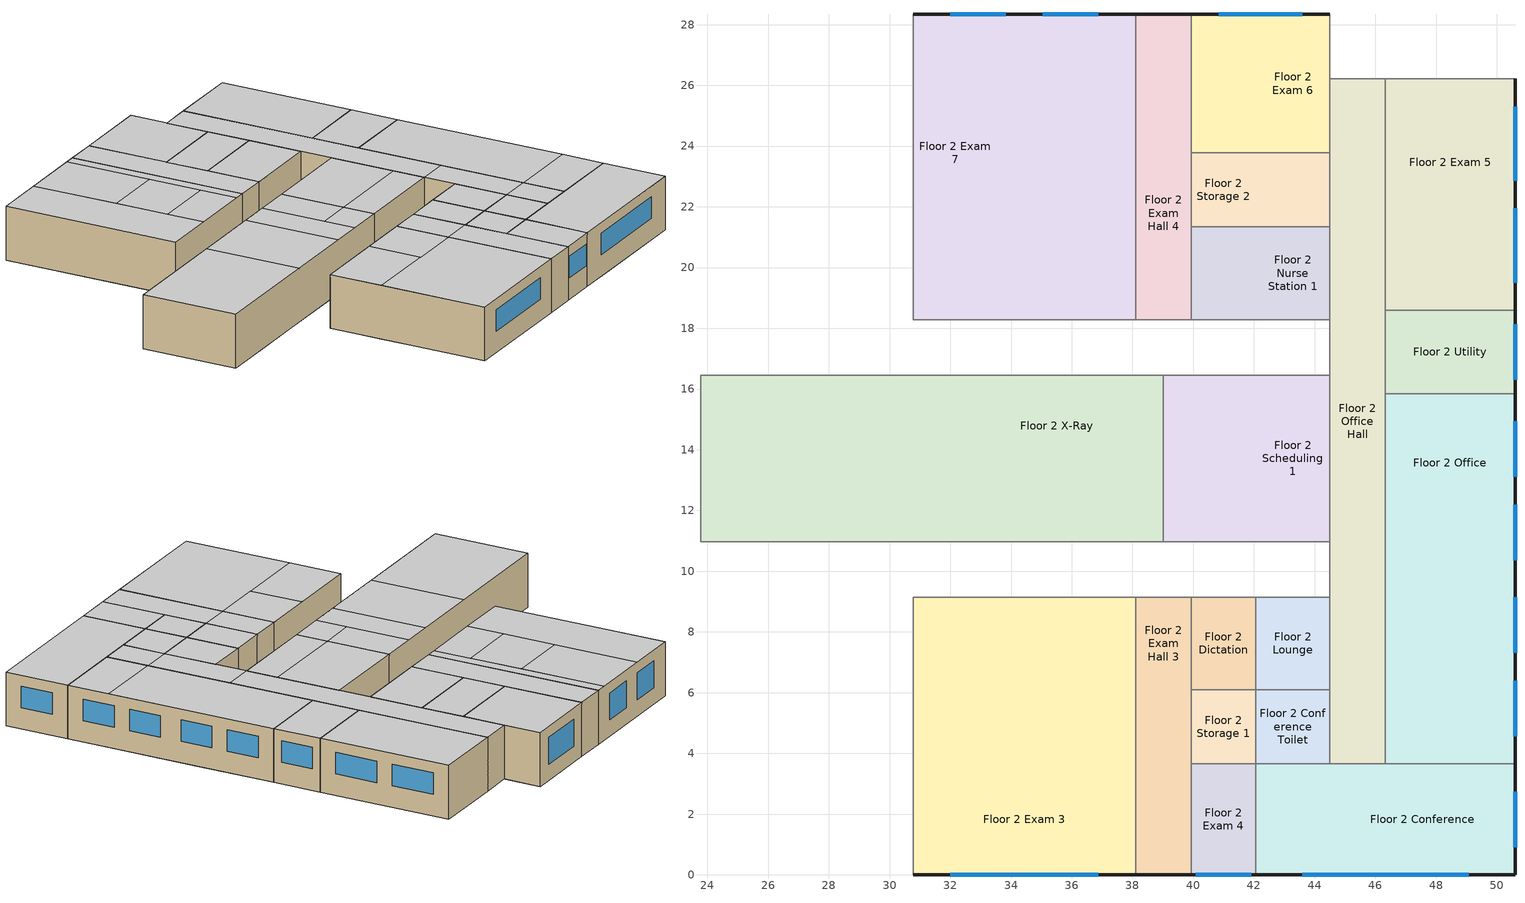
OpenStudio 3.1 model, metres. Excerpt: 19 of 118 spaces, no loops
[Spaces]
Floor 2 Exam 7
 floor to Floor 1 IT Room: 37.8,28.35 37.8,25.91 33.53,25.91 33.53,28.35 z3.05
 floor to Floor 1 IT Hall: 38.1,25.91 38.1,24.38 33.53,24.38 33.53,25.91 z3.05
 floor to Floor 1 Soil Hold: 38.1,28.35 38.1,25.91 37.8,25.91 37.8,28.35 z3.05
 floor to Floor 1 Lounge: 33.53,28.35 33.53,19.2 30.78,19.2 30.78,28.35 z3.05
 floor to Floor 1 Operating Room 3: 38.1,24.38 38.1,19.2 33.53,19.2 33.53,24.38 z3.05
 floor to Floor 1 Locker Room Hall: 38.1,19.2 38.1,18.29 30.78,18.29 30.78,19.2 z3.05
 wall outside: 38.1,28.35 30.78,28.35 z3.05:6.1
 wall to Floor 2 Exam Hall 5: 30.78,28.35 30.78,18.29 z3.05:6.1
 wall to Floor 2 Exam Hall 4: 38.1,18.29 38.1,28.35 z3.05:6.1
 wall to Floor 2 Work Hall: 30.78,18.29 38.1,18.29 z3.05:6.1
 window: 33.83,28.35 32,28.35 / 36.88,28.35 35.05,28.35 z3.96:5.49
 ceiling to Floor 3 Storage 2: 37.49,18.29 37.49,20.42 33.83,20.42 33.83,18.29 z6.1
 ceiling to Floor 3 Lounge: 38.1,18.29 38.1,28.35 37.49,28.35 37.49,18.29 z6.1
 ceiling to Floor 3 Lounge Toilet: 37.49,23.47 37.49,28.35 33.83,28.35 33.83,23.47 z6.1
 ceiling to Floor 3 Locker: 37.49,20.42 37.49,23.47 33.83,23.47 33.83,20.42 z6.1
 ceiling to Floor 3 Office: 33.83,18.29 33.83,28.35 30.78,28.35 30.78,18.29 z6.1
Floor 2 Exam 3
 floor to Floor 1 Recovery Room: 38.1,3.66 38.1,0 30.78,0 30.78,3.66 z3.05
 floor to Floor 1 Dictation: 34.75,9.14 34.75,8.84 32,8.84 32,9.14 z3.05
 floor to Floor 1 Nurse Toilet: 37.49,8.84 37.49,6.1 35.66,6.1 35.66,8.84 z3.05
 floor to Floor 1 Soil Work: 38.1,9.14 38.1,6.1 37.49,6.1 37.49,9.14 z3.05
 floor to Floor 1 Nurse Station: 32,8.84 32,6.1 30.78,6.1 30.78,8.84 z3.05
 floor to Floor 1 PACU: 35.66,8.84 35.66,6.1 32,6.1 32,8.84 z3.05
 floor to Floor 1 Nurse Hall: 38.1,6.1 38.1,3.66 30.78,3.66 30.78,6.1 z3.05
 floor to Floor 1 Clean: 32,9.14 32,8.84 30.78,8.84 30.78,9.14 z3.05
 floor to Floor 1 Soil: 37.49,9.14 37.49,8.84 34.75,8.84 34.75,9.14 z3.05
 wall outside: 30.78,0 38.1,0 z3.05:6.1
 wall to Floor 2 Exam Hall 2: 30.78,9.14 30.78,0 z3.05:6.1
 wall to Floor 2 Reception Hall: 38.1,9.14 30.78,9.14 z3.05:6.1
 wall to Floor 2 Exam Hall 3: 38.1,0 38.1,9.14 z3.05:6.1
 window: 32,0 36.88,0 z4.27:5.49
 ceiling to Floor 3 Physical Therapy 2: 38.1,6.1 38.1,9.14 35.05,9.14 35.05,6.1 z6.1
 ceiling to Floor 3 Physical Therapy 1: 38.1,0 38.1,6.1 30.78,6.1 30.78,0 z6.1
 ceiling to Floor 3 Treatment: 35.05,6.1 35.05,9.14 30.78,9.14 30.78,6.1 z6.1
Floor 2 Office
 floor to Floor 1 Operating Room 1: 50.6,7.01 50.6,3.66 46.33,3.66 46.33,7.01 z3.05
 floor to Floor 1 Sub-Sterile: 50.6,11.28 50.6,7.01 46.33,7.01 46.33,11.28 z3.05
 floor to Floor 1 Operating Room 2: 50.6,15.85 50.6,11.28 46.33,11.28 46.33,15.85 z3.05
 wall outside: 50.6,3.66 50.6,15.85 z3.05:6.1
 wall to Floor 2 Utility: 50.6,15.85 46.33,15.85 z3.05:6.1
 wall to Floor 2 Office Hall: 46.33,15.85 46.33,3.66 z3.05:6.1
 wall to Floor 2 Conference: 46.33,3.66 50.6,3.66 z3.05:6.1
 window: 50.6,10.36 50.6,12.19 / 50.6,4.57 50.6,6.4 / 50.6,13.11 50.6,14.94 z4.27:5.49; 50.6,7.32 50.6,9.14 z4.25:5.47
 ceiling to Floor 3 Work: 50.6,6.1 50.6,15.85 46.33,15.85 46.33,6.1 z6.1
 ceiling to Floor 3 Physical Therapy 1: 50.6,3.66 50.6,6.1 46.33,6.1 46.33,3.66 z6.1
Floor 2 Office Hall
 floor to Floor 1 Scrub: 46.33,11.28 46.33,7.01 44.5,7.01 44.5,11.28 z3.05
 floor to Floor 1 Utility Janitor: 46.33,20.73 46.33,18.59 44.5,18.59 44.5,20.73 z3.05
 floor to Floor 1 Utility Room: 46.33,26.21 46.33,20.73 44.5,20.73 44.5,26.21 z3.05
 floor to Floor 1 Operating Room 1: 46.33,7.01 46.33,3.66 44.5,3.66 44.5,7.01 z3.05
 floor to Floor 1 Operating Room 2: 46.33,18.59 46.33,11.28 44.5,11.28 44.5,18.59 z3.05
 wall to Floor 2 Storage 2: 44.5,23.77 44.5,21.34 z3.05:6.1
 wall to Floor 2 Utility: 46.33,15.85 46.33,18.59 z3.05:6.1
 wall to Floor 2 Reception Hall: 44.5,10.97 44.5,9.14 z3.05:6.1
 wall to Floor 2 Exam 6: 44.5,26.21 44.5,23.77 z3.05:6.1
 wall to Floor 2 Work Hall: 44.5,18.29 44.5,16.46 z3.05:6.1
 wall to Floor 2 Exam 5: 46.33,18.59 46.33,26.21 z3.05:6.1
 wall to Floor 2 Nurse Station 1: 44.5,21.34 44.5,18.29 z3.05:6.1
 wall to Floor 2 Lounge: 44.5,9.14 44.5,6.1 z3.05:6.1
 wall to Floor 2 Conference Toilet: 44.5,6.1 44.5,3.66 z3.05:6.1
 wall to Floor 2 Scheduling 1: 44.5,16.46 44.5,10.97 z3.05:6.1
 wall to NE Stair: 46.33,26.21 44.5,26.21 z3.05:6.1
 wall to Floor 2 Conference: 44.5,3.66 46.33,3.66 z3.05:6.1
 ceiling to Floor 3 Physical Therapy 1: 46.33,3.66 46.33,6.1 44.5,6.1 44.5,3.66 z6.1
 ceiling to Floor 3 Mechanical Hall: 46.33,10.97 46.33,26.21 44.5,26.21 44.5,10.97 z6.1
 ceiling to Floor 3 Physical Therapy 2: 46.33,6.1 46.33,10.97 44.5,10.97 44.5,6.1 z6.1
Floor 2 Exam Hall 3
 floor to Floor 1 Nurse Hall: 39.93,6.1 39.93,3.66 38.1,3.66 38.1,6.1 z3.05
 floor to Floor 1 Recovery Room: 39.32,3.66 39.32,0 38.1,0 38.1,3.66 z3.05
 floor to Floor 1 Soil Work: 39.93,9.14 39.93,6.1 38.1,6.1 38.1,9.14 z3.05
 floor to Floor 1 Anesthesia: 39.93,3.66 39.93,0 39.32,0 39.32,3.66 z3.05
 wall outside: 38.1,0 39.93,0 z3.05:6.1
 wall to Floor 2 Dictation: 39.93,6.1 39.93,9.14 z3.05:6.1
 wall to Floor 2 Reception Hall: 39.93,9.14 38.1,9.14 z3.05:6.1
 wall to Floor 2 Storage 1: 39.93,3.66 39.93,6.1 z3.05:6.1
 wall to Floor 2 Exam 4: 39.93,0 39.93,3.66 z3.05:6.1
 ceiling to Floor 3 Physical Therapy 1: 39.93,0 39.93,6.1 38.1,6.1 38.1,0 z6.1
 ceiling to Floor 3 Physical Therapy 2: 39.93,6.1 39.93,9.14 38.1,9.14 38.1,6.1 z6.1
Floor 2 Nurse Station 1
 floor to Floor 1 Locker Room Hall: 42.06,19.2 42.06,18.29 39.93,18.29 39.93,19.2 z3.05
 floor to Floor 1 Operating Room 3: 42.06,21.34 42.06,19.2 39.93,19.2 39.93,21.34 z3.05
 floor to Floor 1 Sterile Hall: 44.5,21.34 44.5,18.29 42.06,18.29 42.06,21.34 z3.05
 wall to Floor 2 Exam Hall 4: 39.93,21.34 39.93,18.29 z3.05:6.1
 wall to Floor 2 Work Hall: 39.93,18.29 44.5,18.29 z3.05:6.1
 wall to Floor 2 Storage 2: 44.5,21.34 39.93,21.34 z3.05:6.1
 ceiling to Floor 3 Lounge: 44.5,18.29 44.5,21.34 39.93,21.34 39.93,18.29 z6.1
Floor 2 Storage 2
 floor to Floor 1 Utility Hall: 44.5,23.77 44.5,23.47 42.06,23.47 42.06,23.77 z3.05
 floor to Floor 1 Operating Room 3: 42.06,23.77 42.06,21.34 39.93,21.34 39.93,23.77 z3.05
 floor to Floor 1 Sterile Hall: 44.5,23.47 44.5,21.34 42.06,21.34 42.06,23.47 z3.05
 wall to Floor 2 Exam Hall 4: 39.93,23.77 39.93,21.34 z3.05:6.1
 wall to Floor 2 Exam 6: 44.5,23.77 39.93,23.77 z3.05:6.1
 ceiling to Floor 3 Lounge: 44.5,21.34 44.5,23.77 39.93,23.77 39.93,21.34 z6.1
Floor 2 X-Ray
 floor to Floor 1 Soil: 37.49,13.11 37.49,10.97 34.75,10.97 34.75,13.11 z3.05
 floor to Floor 1 Sterile Storage: 39.01,16.46 39.01,13.11 32,13.11 32,16.46 z3.05
 floor to Floor 1 Nourishment: 29.26,16.46 29.26,10.97 27.13,10.97 27.13,16.46 z3.05
 floor to Floor 1 Clean: 32,13.11 32,10.97 29.26,10.97 29.26,13.11 z3.05
 floor to Floor 1 Humid: 32,14.94 32,13.11 29.26,13.11 29.26,14.94 z3.05
 floor to Floor 1 Dictation: 34.75,13.11 34.75,10.97 32,10.97 32,13.11 z3.05
 floor to Floor 1 Pre-Op Room 2: 27.13,16.46 27.13,10.97 23.77,10.97 23.77,16.46 z3.05
 floor to Floor 1 Clean Work: 39.01,13.11 39.01,10.97 37.49,10.97 37.49,13.11 z3.05
 floor to Floor 1 Nurse Janitor: 32,16.46 32,14.94 29.26,14.94 29.26,16.46 z3.05
 wall to Floor 2 Scheduling 1: 39.01,10.97 39.01,16.46 z3.05:6.1
 wall to Floor 2 Reception Hall: 23.77,10.97 39.01,10.97 z3.05:6.1
 wall to Floor 2 Work Hall: 39.01,16.46 23.77,16.46 z3.05:6.1
 wall to Floor 2 Scheduling 2: 23.77,16.46 23.77,10.97 z3.05:6.1
 ceiling to Floor 3 Humid: 36.88,10.97 36.88,16.46 35.05,16.46 35.05,10.97 z6.1
 ceiling to Floor 3 Treatment: 35.05,10.97 35.05,16.46 30.78,16.46 30.78,10.97 z6.1
 ceiling to Floor 3 Undeveloped 1: 30.78,10.97 30.78,16.46 23.77,16.46 23.77,10.97 z6.1
 ceiling to Floor 3 Physical Therapy Toilet: 39.01,12.8 39.01,16.46 36.88,16.46 36.88,12.8 z6.1
 ceiling to Floor 3 Dressing Room: 39.01,10.97 39.01,12.8 36.88,12.8 36.88,10.97 z6.1
Floor 2 Lounge
 floor to Floor 1 Sterile Hall: 44.5,9.14 44.5,6.1 42.06,6.1 42.06,9.14 z3.05
 wall to Floor 2 Reception Hall: 44.5,9.14 42.06,9.14 z3.05:6.1
 wall to Floor 2 Conference Toilet: 42.06,6.1 44.5,6.1 z3.05:6.1
 wall to Floor 2 Dictation: 42.06,9.14 42.06,6.1 z3.05:6.1
 ceiling to Floor 3 Physical Therapy 2: 44.5,6.1 44.5,9.14 42.06,9.14 42.06,6.1 z6.1
Floor 2 Exam Hall 4
 floor to Floor 1 Operating Room 3: 39.93,24.38 39.93,19.2 38.1,19.2 38.1,24.38 z3.05
 floor to Floor 1 Locker Room Hall: 39.93,19.2 39.93,18.29 38.1,18.29 38.1,19.2 z3.05
 floor to Floor 1 IT Hall: 39.93,25.91 39.93,24.38 38.1,24.38 38.1,25.91 z3.05
 floor to Floor 1 Soil Hold: 39.93,28.35 39.93,25.91 38.1,25.91 38.1,28.35 z3.05
 wall outside: 39.93,28.35 38.1,28.35 z3.05:6.1
 wall to Floor 2 Exam 6: 39.93,23.77 39.93,28.35 z3.05:6.1
 wall to Floor 2 Work Hall: 38.1,18.29 39.93,18.29 z3.05:6.1
 ceiling to Floor 3 Lounge: 39.93,18.29 39.93,28.35 38.1,28.35 38.1,18.29 z6.1
Floor 2 Scheduling 1
 floor to Floor 1 Sterile Storage: 42.06,16.46 42.06,13.11 39.01,13.11 39.01,16.46 z3.05
 floor to Floor 1 Clean Work: 42.06,13.11 42.06,10.97 39.01,10.97 39.01,13.11 z3.05
 floor to Floor 1 Sterile Hall: 44.5,16.46 44.5,10.97 42.06,10.97 42.06,16.46 z3.05
 wall to Floor 2 Work Hall: 44.5,16.46 39.01,16.46 z3.05:6.1
 wall to Floor 2 Reception Hall: 39.01,10.97 44.5,10.97 z3.05:6.1
 ceiling to Floor 3 Utility: 44.5,12.8 44.5,16.46 39.01,16.46 39.01,12.8 z6.1
 ceiling to Floor 3 Storage 1: 44.5,10.97 44.5,12.8 39.01,12.8 39.01,10.97 z6.1
Floor 2 Exam 6
 floor to Floor 1 Operating Room 3: 42.06,24.38 42.06,23.77 39.93,23.77 39.93,24.38 z3.05
 floor to Floor 1 IT Hall: 42.06,25.91 42.06,24.38 39.93,24.38 39.93,25.91 z3.05
 floor to Floor 1 Utility Hall: 44.5,28.35 44.5,23.77 42.06,23.77 42.06,28.35 z3.05
 floor to Floor 1 Bio Haz: 42.06,28.35 42.06,25.91 39.93,25.91 39.93,28.35 z3.05
 wall outside: 44.5,28.35 39.93,28.35 z3.05:6.1
 wall to NE Stair: 44.5,26.21 44.5,28.35 z3.05:6.1
 window: 43.59,28.35 40.84,28.35 z3.96:5.49
 ceiling to Floor 3 Lounge: 44.5,23.77 44.5,28.35 39.93,28.35 39.93,23.77 z6.1
Floor 2 Conference
 floor to Floor 1 Operating Room 1: 50.6,3.66 50.6,0 44.5,0 44.5,3.66 z3.05
 floor to Floor 1 Sterile Hall: 44.5,3.66 44.5,0 42.06,0 42.06,3.66 z3.05
 wall outside: 42.06,0 50.6,0 50.6,3.66 z3.05:6.1
 wall to Floor 2 Conference Toilet: 44.5,3.66 42.06,3.66 z3.05:6.1
 wall to Floor 2 Exam 4: 42.06,3.66 42.06,0 z3.05:6.1
 window: 50.6,0.91 50.6,2.74 / 43.59,0 49.07,0 z4.27:5.49
 ceiling to Floor 3 Physical Therapy 1: 50.6,0 50.6,3.66 42.06,3.66 42.06,0 z6.1
Floor 2 Exam 5
 floor to Floor 1 Utility Room: 50.6,26.21 50.6,20.73 46.33,20.73 46.33,26.21 z3.05
 floor to Floor 1 Electrical Room: 50.6,20.73 50.6,18.59 46.33,18.59 46.33,20.73 z3.05
 wall outside: 50.6,18.59 50.6,26.21 z3.05:6.1
 wall to Floor 2 Utility: 46.33,18.59 50.6,18.59 z3.05:6.1
 wall to NE Stair: 50.6,26.21 46.33,26.21 z3.05:6.1
 window: 50.6,19.51 50.6,21.95 / 50.6,22.86 50.6,25.3 z4.27:5.49
 ceiling to Floor 3 Mechanical: 50.6,18.59 50.6,26.21 46.33,26.21 46.33,18.59 z6.1
Floor 2 Dictation
 floor to Floor 1 Soil Work: 42.06,9.14 42.06,6.1 39.93,6.1 39.93,9.14 z3.05
 wall to Floor 2 Reception Hall: 42.06,9.14 39.93,9.14 z3.05:6.1
 wall to Floor 2 Storage 1: 39.93,6.1 42.06,6.1 z3.05:6.1
 ceiling to Floor 3 Physical Therapy 2: 42.06,6.1 42.06,9.14 39.93,9.14 39.93,6.1 z6.1
Floor 2 Exam 4
 floor to Floor 1 Anesthesia: 42.06,3.66 42.06,0 39.93,0 39.93,3.66 z3.05
 wall outside: 39.93,0 42.06,0 z3.05:6.1
 wall to Floor 2 Storage 1: 42.06,3.66 39.93,3.66 z3.05:6.1
 window: 40.08,0 41.91,0 z4.27:5.49
 ceiling to Floor 3 Physical Therapy 1: 42.06,0 42.06,3.66 39.93,3.66 39.93,0 z6.1
Floor 2 Storage 1
 floor to Floor 1 Nurse Hall: 42.06,6.1 42.06,3.66 39.93,3.66 39.93,6.1 z3.05
 wall to Floor 2 Conference Toilet: 42.06,3.66 42.06,6.1 z3.05:6.1
 ceiling to Floor 3 Physical Therapy 1: 42.06,3.66 42.06,6.1 39.93,6.1 39.93,3.66 z6.1
Floor 2 Utility
 floor to Floor 1 Operating Room 2: 50.6,18.59 50.6,15.85 46.33,15.85 46.33,18.59 z3.05
 wall outside: 50.6,15.85 50.6,18.59 z3.05:6.1
 window: 50.6,16.31 50.6,18.14 z4.27:5.49
 ceiling to Floor 3 Work: 50.6,15.85 50.6,18.59 46.33,18.59 46.33,15.85 z6.1
Floor 2 Conference Toilet
 floor to Floor 1 Sterile Hall: 44.5,6.1 44.5,3.66 42.06,3.66 42.06,6.1 z3.05
 ceiling to Floor 3 Physical Therapy 1: 44.5,3.66 44.5,6.1 42.06,6.1 42.06,3.66 z6.1
[Site]
Tampa-MacDill AFB_FL_USA: Latitude {deg}=27.85; Longitude {deg}=-82.52; Time Zone {hr}=-5; Elevation {m}=8; Terrain=City
[Building]
-Outpatient-ASHRAE 169-2013-2A created: 2021-08-23 21:15:44 +0000: North Axis {deg}=0; Default Construction Set=90.1-2010 - Outpatient - ASHRAE 169-2013-2A; Standards Number of Stories=3; Standards Number of Above Ground Stories=3; Standards Building Type=Outpatient
[ClimateZones]
Climate Zone Institution Name 1=ASHRAE; Climate Zone Document Name 1=ANSI/ASHRAE Standard 169; Climate Zone Document Year 1=2006; Climate Zone Value 1=2A
[Site:WaterMainsTemperature]
Calculation Method=Correlation; Annual Average Outdoor Air Temperature {C}=21.85; Maximum Difference In Monthly Average Outdoor Air Temperatures {deltaC}=14.3
[SizingPeriod:DesignDay] Barometric Pressure {Pa}=101229; Sky Clearness=0; Rain Indicator=0; Snow Indicator=0; Day of Month=21; Daylight Saving Time Indicator=0; Humidity Indicating Type=Wetbulb; Dry-Bulb Temperature Range Modifier Type=DefaultMultipliers
Name | Maximum Dry-Bulb Temperature {C} | Daily Dry-Bulb Temperature Range {deltaC} | Humidity Indicating Conditions at Maximum Dry-Bulb | Wind Speed {m/s} | Wind Direction {deg} | Month | Day Type | Solar Model Indicator | ASHRAE Taub | ASHRAE Taud
Tampa-MacDill.AFB_FL_USA Ann Clg .4% Condns DB=>MWB | 33.9 | 7.9 | 25.1 | 3.1 | 270 | 8 | SummerDesignDay | ASHRAETau | 0.491 | 2.016
Tampa-MacDill.AFB_FL_USA Ann Htg 99.6% Condns DB | 4.6 | 0 | 4.6 | 2.5 | 10 | 1 | WinterDesignDay | ASHRAEClearSky
[Site:GroundTemperature:FCfactorMethod]
January Ground Temperature {C}=24.2; February Ground Temperature {C}=18.9; March Ground Temperature {C}=15.7; April Ground Temperature {C}=13.6; May Ground Temperature {C}=15.5; June Ground Temperature {C}=17.1; July Ground Temperature {C}=21.2; August Ground Temperature {C}=26.9; September Ground Temperature {C}=27.6; October Ground Temperature {C}=27.9; November Ground Temperature {C}=27.4; December Ground Temperature {C}=26.2
[Material:NoMass] Thermal Absorptance=0.9; Solar Absorptance=0.7
Name | Roughness | Thermal Resistance {m2-K/W} | Visible Absorptance
CP02 CARPET PAD | VeryRough | 0.21648 | 0.8
Typical Insulation R-6.78 | Smooth | 1.19347 | 0.7
Typical Carpet Pad | Smooth | 0.21648 | 0.8
Typical Insulation R-5.89 | Smooth | 1.03652 | 0.7
Typical Insulation R-19.72 | Smooth | 3.4722 | 0.7
Typical Insulation R-0.58 | Smooth | 0.101875 | 0.7
Typical Insulation R-0.01 | Smooth | 0.001 | 0.7
[Material]
Name | Roughness | Thickness {m} | Conductivity {W/m-K} | Density {kg/m3} | Specific Heat {J/kg-K} | Thermal Absorptance | Solar Absorptance | Visible Absorptance
100mm Normalweight concrete floor | MediumSmooth | 0.1016 | 2.31 | 2322 | 832
G01 13mm gypsum board | Smooth | 0.0127 | 0.16 | 800 | 1090 | 0.9 | 0.7 | 0.5
4 in. Normalweight Concrete Floor | MediumRough | 0.1016 | 2.31 | 2322 | 832 | 0.9 | 0.7 | 0.7
25mm Stucco | Smooth | 0.0254 | 0.72 | 1856 | 840 | 0.9 | 0.7 | 0.7
5/8 in. Gypsum Board | MediumSmooth | 0.0159 | 0.16 | 800 | 1090 | 0.9 | 0.7 | 0.7
Roof Membrane - Highly Reflective | VeryRough | 0.0095 | 0.16 | 1121.29 | 1460 | 0.75 | 0.45 | 0.7
Metal Roof Surface; F08 Metal surface | Smooth | 0.0008 | 45.28 | 7824 | 500 | 0.9 | 0.7 | 0.7
6 in. Normalweight Concrete Floor | MediumRough | 0.1524 | 2.31 | 2322 | 832 | 0.9 | 0.7 | 0.7
8 in. Concrete Block Basement Wall | MediumRough | 0.2032 | 1.326 | 1842 | 912 | 0.9 | 0.7 | 0.7
G05 25mm wood | MediumSmooth | 0.0254 | 0.15 | 608 | 1630 | 0.9 | 0.5 | 0.5
Std Wood 6inch | MediumSmooth | 0.15 | 0.12 | 540 | 1210 | 0.9 | 0.7 | 0.7
[DefaultConstructionSet]
90.1-2010 - Outpatient - ASHRAE 169-2013-2A: Default Exterior Surface Constructions=Default Surface Constructions 1; Default Interior Surface Constructions=Default Surface Constructions 2; Default Ground Contact Surface Constructions=Default Surface Constructions 3; Default Exterior SubSurface Constructions=Default Sub Surface Constructions 1; Default Interior SubSurface Constructions=Default Sub Surface Constructions 2; Interior Partition Construction=Typical Interior Partition
[DefaultSurfaceConstructions]
Name | Floor Construction | Wall Construction | Roof Ceiling Construction
Default Surface Constructions 1 | Typical Insulated Exterior Mass Floor R-9.35 | Typical Insulated Steel Framed Exterior Wall R-8.06 | Typical IEAD Roof - Highly Reflective R-20.83
Default Surface Constructions 2 | Typical Interior Floor | Typical Interior Wall | Typical Interior Ceiling
Default Surface Constructions 3 | Typical Insulated Carpeted 6in Slab Floor | Typical Insulated Basement Mass Wall
[Construction]
Typical Insulated Exterior Mass Floor R-9.35: Typical Insulation R-6.78, 4 in. Normalweight Concrete Floor, Typical Carpet Pad
Typical Insulated Steel Framed Exterior Wall R-8.06: 25mm Stucco, 5/8 in. Gypsum Board, Typical Insulation R-5.89, 5/8 in. Gypsum Board
Typical IEAD Roof - Highly Reflective R-20.83: Roof Membrane - Highly Reflective, Typical Insulation R-19.72, Metal Roof Surface
Typical Interior Floor: 100mm Normalweight concrete floor, CP02 CARPET PAD
Typical Interior Wall: G01 13mm gypsum board, G01 13mm gypsum board
Typical Interior Ceiling: CP02 CARPET PAD, 100mm Normalweight concrete floor
Typical Insulated Carpeted 6in Slab Floor: 6 in. Normalweight Concrete Floor, Typical Carpet Pad
Typical Insulated Basement Mass Wall: 8 in. Concrete Block Basement Wall
U 0.72 SHGC 0.25 Sgl Ref-B-M Tint 6mm: REF B TINT MID 6MM
Typical Insulated Metal Door R-1.43: F08 Metal surface, Typical Insulation R-0.58
U 0.88 SHGC 0.16 Sgl Ref-A-L Clr 6mm: REF A CLEAR LO 6MM
Typical Overhead Door R-0.86: Typical Insulation R-0.01
U 1.98 SHGC 0.36 Sgl Ref-B-H Clr 6mm: REF B CLEAR HI 6MM
Typical Interior Window: Clear 3mm
Typical Interior Door; Typical Interior Partition: G05 25mm wood
InteriorFurnishings: Std Wood 6inch
[DefaultSubSurfaceConstructions]
Name | Fixed Window Construction | Operable Window Construction | Door Construction | Glass Door Construction | Overhead Door Construction | Skylight Construction | Tubular Daylight Dome Construction | Tubular Daylight Diffuser Construction
Default Sub Surface Constructions 1 | U 0.72 SHGC 0.25 Sgl Ref-B-M Tint 6mm | U 0.72 SHGC 0.25 Sgl Ref-B-M Tint 6mm | Typical Insulated Metal Door R-1.43 | U 0.88 SHGC 0.16 Sgl Ref-A-L Clr 6mm | Typical Overhead Door R-0.86 | U 1.98 SHGC 0.36 Sgl Ref-B-H Clr 6mm | Typical Interior Window | Typical Interior Window
Default Sub Surface Constructions 2 | Typical Interior Window | Typical Interior Window | Typical Interior Door
[WindowMaterial:Glazing] Optical Data Type=SpectralAverage; Infrared Transmittance at Normal Incidence=0; Front Side Infrared Hemispherical Emissivity=0.84; Conductivity {W/m-K}=0.9; Dirt Correction Factor for Solar and Visible Transmittance=1; Solar Diffusing=No
Name | Thickness {m} | Solar Transmittance at Normal Incidence | Front Side Solar Reflectance at Normal Incidence | Back Side Solar Reflectance at Normal Incidence | Visible Transmittance at Normal Incidence | Front Side Visible Reflectance at Normal Incidence | Back Side Visible Reflectance at Normal Incidence | Back Side Infrared Hemispherical Emissivity
REF B TINT MID 6MM | 0.006 | 0.1 | 0.11 | 0.41 | 0.13 | 0.1 | 0.32 | 0.45
REF A CLEAR LO 6MM | 0.006 | 0.066 | 0.341 | 0.493 | 0.08 | 0.41 | 0.37 | 0.4
REF B CLEAR HI 6MM | 0.006 | 0.24 | 0.16 | 0.32 | 0.3 | 0.16 | 0.29 | 0.6
Clear 3mm | 0.003 | 0.837 | 0.075 | 0.075 | 0.898 | 0.081 | 0.081 | 0.84
[Space] Building Story=Building Story 2; Part of Total Floor Area=Yes
Name | Space Type | Thermal Zone
Floor 2 Exam 7 | Outpatient Exam | Floor 2 Exam 7 ZN
Floor 2 Exam 3 | Outpatient Exam | Floor 2 Exam 3 ZN
Floor 2 Scheduling 1 | Outpatient Office | Floor 2 Scheduling 1 ZN
Floor 2 Office | Outpatient Office | Floor 2 Office ZN
Floor 2 Nurse Station 1 | Outpatient NurseStation | Floor 2 Nurse Station 1 ZN
Floor 2 Dictation | Outpatient Office | Floor 2 Dictation ZN
Floor 2 Office Hall | Outpatient Hall | Floor 2 Office Hall ZN
Floor 2 Exam Hall 3 | Outpatient Hall | Floor 2 Exam Hall 3 ZN
Floor 2 Conference Toilet | Outpatient Toilet | Floor 2 Conference Toilet ZN
Floor 2 Storage 2 | Outpatient Janitor | Floor 2 Storage 2 ZN
Floor 2 Exam 4 | Outpatient Exam | Floor 2 Exam 4 ZN
Floor 2 Conference | Outpatient Conference | Floor 2 Conference ZN
Floor 2 X-Ray | Outpatient Xray | Floor 2 X-Ray ZN
Floor 2 Lounge | Outpatient Lounge | Floor 2 Lounge ZN
Floor 2 Utility | Outpatient Janitor | Floor 2 Utility ZN
Floor 2 Exam Hall 4 | Outpatient Hall | Floor 2 Exam Hall 4 ZN
Floor 2 Exam 6 | Outpatient Exam | Floor 2 Exam 6 ZN
Floor 2 Exam 5 | Outpatient Exam | Floor 2 Exam 5 ZN
Floor 2 Storage 1 | Outpatient Janitor | Floor 2 Storage 1 ZN
[BuildingStory]
Building Story 2: Nominal Z Coordinate {m}=3.048
[SpaceType] Standards Building Type=Outpatient
Name | Default Schedule Set | Design Specification Outdoor Air Object | Standards Space Type
Outpatient Conference | Outpatient Conference Schedule Set | Outpatient Conference Ventilation | Conference
Outpatient Exam | Outpatient Exam Schedule Set | Outpatient Exam Ventilation | Exam
Outpatient Hall | Outpatient Hall Schedule Set | Outpatient Hall Ventilation | Hall
Outpatient Janitor | Outpatient Janitor Schedule Set | Outpatient Janitor Ventilation | Janitor
Outpatient Lounge | Outpatient Lounge Schedule Set | Outpatient Lounge Ventilation | Lounge
Outpatient NurseStation | Outpatient NurseStation Schedule Set | Outpatient NurseStation Ventilation | NurseStation
Outpatient Office | Outpatient Office Schedule Set | Outpatient Office Ventilation | Office
Outpatient Toilet | Outpatient Toilet Schedule Set | Outpatient Toilet Ventilation | Toilet
Outpatient Xray | Outpatient Xray Schedule Set | Outpatient Xray Ventilation | Xray
[People:Definition] Number of People Calculation Method=People/Area; Fraction Radiant=0.3
Name | People per Space Floor Area {person/m2}
Outpatient Conference People Definition | 0.537657
Outpatient Exam People Definition; Outpatient NurseStation People Definition; Outpatient Xray People Definition | 0.215493
Outpatient Lounge People Definition | 0.161566
Outpatient Office People Definition | 0.0538196
[People] Work Efficiency Schedule=Work Efficiency Schedule; Clothing Insulation Schedule=Clothing Schedule; Air Velocity Schedule=Air Velocity Schedule; Multiplier=1
Name | People Definition | Space or SpaceType
Outpatient Conference People | Outpatient Conference People Definition | Outpatient Conference
Outpatient Exam People | Outpatient Exam People Definition | Outpatient Exam
Outpatient Lounge People | Outpatient Lounge People Definition | Outpatient Lounge
Outpatient NurseStation People | Outpatient NurseStation People Definition | Outpatient NurseStation
Outpatient Office People | Outpatient Office People Definition | Outpatient Office
Outpatient Xray People | Outpatient Xray People Definition | Outpatient Xray
[Lights:Definition] Design Level Calculation Method=Watts/Area; Fraction Radiant=0.7; Fraction Visible=0.2; Return Air Fraction=0
Name | Watts per Space Floor Area {W/m2}
Outpatient Conference Lights Definition | 13.2396
Outpatient Exam Lights Definition | 17.8681
Outpatient Hall Lights Definition | 8.52502
Outpatient Janitor Lights Definition | 6.78126
Outpatient Lounge Lights Definition | 11.5174
Outpatient NurseStation Lights Definition | 9.3646
Outpatient Office Lights Definition | 11.9479
Outpatient Toilet Lights Definition | 10.5486
Outpatient Xray Lights Definition | 14.2084
[Lights] Fraction Replaceable=1
Name | Lights Definition | Space or SpaceType
Outpatient Conference Lights | Outpatient Conference Lights Definition | Outpatient Conference
Outpatient Exam Lights | Outpatient Exam Lights Definition | Outpatient Exam
Outpatient Hall Lights | Outpatient Hall Lights Definition | Outpatient Hall
Outpatient Janitor Lights | Outpatient Janitor Lights Definition | Outpatient Janitor
Outpatient Lounge Lights | Outpatient Lounge Lights Definition | Outpatient Lounge
Outpatient NurseStation Lights | Outpatient NurseStation Lights Definition | Outpatient NurseStation
Outpatient Office Lights | Outpatient Office Lights Definition | Outpatient Office
Outpatient Toilet Lights | Outpatient Toilet Lights Definition | Outpatient Toilet
Outpatient Xray Lights | Outpatient Xray Lights Definition | Outpatient Xray
[ElectricEquipment:Definition] Design Level Calculation Method=Watts/Area; Fraction Latent=0
Name | Watts per Space Floor Area {W/m2} | Fraction Radiant | Fraction Lost
Outpatient Conference Elec Equip Definition | 10.7639 | 0.5 | 0
Outpatient Exam Elec Equip Definition; Outpatient Office Elec Equip Definition | 11.8403 | 0.5 | 0
Outpatient Hall Elec Equip Definition | 4.30556 | 0.5 | 0
Outpatient Janitor Elec Equip Definition | 1.07639 | 0.3 | 0.7
Outpatient Lounge Elec Equip Definition | 32.2917 | 0.5 | 0
Outpatient NurseStation Elec Equip Definition | 21.5278 | 0.5 | 0
Outpatient Toilet Elec Equip Definition | 4.30556 | 0.3 | 0.7
Outpatient Xray Elec Equip Definition | 107.639 | 0.5 | 0
[ElectricEquipment]
Name | Electric Equipment Definition | Space or SpaceType
Outpatient Conference Elec Equip | Outpatient Conference Elec Equip Definition | Outpatient Conference
Outpatient Exam Elec Equip | Outpatient Exam Elec Equip Definition | Outpatient Exam
Outpatient Hall Elec Equip | Outpatient Hall Elec Equip Definition | Outpatient Hall
Outpatient Janitor Elec Equip | Outpatient Janitor Elec Equip Definition | Outpatient Janitor
Outpatient Lounge Elec Equip | Outpatient Lounge Elec Equip Definition | Outpatient Lounge
Outpatient NurseStation Elec Equip | Outpatient NurseStation Elec Equip Definition | Outpatient NurseStation
Outpatient Office Elec Equip | Outpatient Office Elec Equip Definition | Outpatient Office
Outpatient Toilet Elec Equip | Outpatient Toilet Elec Equip Definition | Outpatient Toilet
Outpatient Xray Elec Equip | Outpatient Xray Elec Equip Definition | Outpatient Xray
[DesignSpecification:OutdoorAir]
Name | Outdoor Air Method | Outdoor Air Flow per Person {m3/s-person} | Outdoor Air Flow per Floor Area {m3/s-m2} | Outdoor Air Flow Air Changes per Hour {1/hr}
Outpatient Conference Ventilation; Outpatient Lounge Ventilation; Outpatient NurseStation Ventilation; Outpatient Office Ventilation | Sum | 0.00235974 | 0.0003048
Outpatient Exam Ventilation; Outpatient Xray Ventilation | Sum |  | 0.001524
Outpatient Hall Ventilation | Sum |  | 0.0003048
Outpatient Janitor Ventilation | Sum |  | 0.0006096
Outpatient Toilet Ventilation |  | 0 | 0 | 0
[DefaultScheduleSet] Number of People Schedule=OutPatientHealthCare BLDG_OCC_SCH; People Activity Level Schedule=OutPatientHealthCare ACTIVITY_SCH; Electric Equipment Schedule=OutPatientHealthCare BLDG_EQUIP_SCH_BASE; Infiltration Schedule=OutPatientHealthCare INFIL_SCH
Name | Lighting Schedule
Outpatient Conference Schedule Set; Outpatient Lounge Schedule Set; Outpatient NurseStation Schedule Set; Outpatient Toilet Schedule Set | OutPatientHealthCare BLDG_LIGHT_SCH
Outpatient Exam Schedule Set; Outpatient Xray Schedule Set | OutPatientHealthCare BLDG_LIGHT_EXAM_SCH
Outpatient Hall Schedule Set | OutPatientHealthCare BLDG_LIGHT_CORRIDOR_SCH
Outpatient Janitor Schedule Set | OutPatientHealthCare BLDG_LIGHT_STORAGE_SCH_20102013
Outpatient Office Schedule Set | OutPatientHealthCare BLDG_LIGHT_OFFICE_SCH_20102013
[ThermostatSetpoint:DualSetpoint] Heating Setpoint Temperature Schedule=OutPatientHealthCare HTGSETP_SCH_YES_OPTIMUM; Cooling Setpoint Temperature Schedule=OutPatientHealthCare CLGSETP_SCH_NO_SETBACK
Outpatient Conference Thermostat 1; Outpatient Toilet Thermostat 5; Outpatient Office Thermostat 5; Outpatient Exam Thermostat 3; Outpatient Exam Thermostat 4; Outpatient Exam Thermostat 5; Outpatient Exam Thermostat 6; Outpatient Exam Thermostat 7; Outpatient Hall Thermostat 12; Outpatient Hall Thermostat 13; Outpatient Lounge Thermostat 2; Outpatient NurseStation Thermostat 3; Outpatient Office Thermostat 6; Outpatient Hall Thermostat 16; Outpatient Office Thermostat 7; Outpatient Janitor Thermostat 7; Outpatient Janitor Thermostat 8; Outpatient Janitor Thermostat 10; Outpatient Xray Thermostat 1
[SpaceInfiltration:DesignFlowRate] Schedule=OutPatientHealthCare INFIL_SCH; Design Flow Rate Calculation Method=Flow/ExteriorArea; Flow per Exterior Surface Area {m3/s-m2}=0.000569573; Constant Term Coefficient=0; Temperature Term Coefficient=0; Velocity Term Coefficient=0.224; Velocity Squared Term Coefficient=0
Name | Space or SpaceType
Floor 2 Conference Infiltration | Floor 2 Conference
Floor 2 Exam 3 Infiltration | Floor 2 Exam 3
Floor 2 Exam 4 Infiltration | Floor 2 Exam 4
Floor 2 Exam 5 Infiltration | Floor 2 Exam 5
Floor 2 Exam 6 Infiltration | Floor 2 Exam 6
Floor 2 Exam 7 Infiltration | Floor 2 Exam 7
Floor 2 Exam Hall 3 Infiltration | Floor 2 Exam Hall 3
Floor 2 Exam Hall 4 Infiltration | Floor 2 Exam Hall 4
Floor 2 Office Infiltration | Floor 2 Office
Floor 2 Utility Infiltration | Floor 2 Utility
[ThermalZone] Use Ideal Air Loads=No
Floor 2 Conference ZN: Thermostat=Outpatient Conference Thermostat 1
Floor 2 Conference Toilet ZN: Thermostat=Outpatient Toilet Thermostat 5
Floor 2 Dictation ZN: Thermostat=Outpatient Office Thermostat 5
Floor 2 Exam 3 ZN: Thermostat=Outpatient Exam Thermostat 3
Floor 2 Exam 4 ZN: Thermostat=Outpatient Exam Thermostat 4
Floor 2 Exam 5 ZN: Thermostat=Outpatient Exam Thermostat 5
Floor 2 Exam 6 ZN: Thermostat=Outpatient Exam Thermostat 6
Floor 2 Exam 7 ZN: Thermostat=Outpatient Exam Thermostat 7
Floor 2 Exam Hall 3 ZN: Thermostat=Outpatient Hall Thermostat 12
Floor 2 Exam Hall 4 ZN: Thermostat=Outpatient Hall Thermostat 13
Floor 2 Lounge ZN: Thermostat=Outpatient Lounge Thermostat 2
Floor 2 Nurse Station 1 ZN: Thermostat=Outpatient NurseStation Thermostat 3
Floor 2 Office ZN: Thermostat=Outpatient Office Thermostat 6; Primary Daylighting Control=Floor 2 Office Daylt Sensor 1; Fraction of Zone Controlled by Primary Daylighting Control=0.271; Secondary Daylighting Control=Floor 2 Office Daylt Sensor 2; Fraction of Zone Controlled by Secondary Daylighting Control=0.271
Floor 2 Office Hall ZN: Thermostat=Outpatient Hall Thermostat 16
Floor 2 Scheduling 1 ZN: Thermostat=Outpatient Office Thermostat 7
Floor 2 Storage 1 ZN: Thermostat=Outpatient Janitor Thermostat 7
Floor 2 Storage 2 ZN: Thermostat=Outpatient Janitor Thermostat 8
Floor 2 Utility ZN: Thermostat=Outpatient Janitor Thermostat 10
Floor 2 X-Ray ZN: Thermostat=Outpatient Xray Thermostat 1
[InternalMass:Definition]
Internal Mass Definition 1: Construction=InteriorFurnishings; Design Level Calculation Method=SurfaceArea/Area; Surface Area per Space Floor Area=2
[InternalMass] Internal Mass Definition=Internal Mass Definition 1; Multiplier=1
Name | Space or SpaceType
Floor 2 Exam 5 Mass | Floor 2 Exam 5
Floor 2 Exam 6 Mass | Floor 2 Exam 6
Floor 2 Lounge Mass | Floor 2 Lounge
Floor 2 X-Ray Mass | Floor 2 X-Ray
Floor 2 Conference Mass | Floor 2 Conference
Floor 2 Utility Mass | Floor 2 Utility
Floor 2 Exam 4 Mass | Floor 2 Exam 4
Floor 2 Exam 3 Mass | Floor 2 Exam 3
Floor 2 Nurse Station 1 Mass | Floor 2 Nurse Station 1
Floor 2 Exam Hall 3 Mass | Floor 2 Exam Hall 3
Floor 2 Scheduling 1 Mass | Floor 2 Scheduling 1
Floor 2 Storage 2 Mass | Floor 2 Storage 2
Floor 2 Exam 7 Mass | Floor 2 Exam 7
Floor 2 Office Hall Mass | Floor 2 Office Hall
Floor 2 Office Mass | Floor 2 Office
Floor 2 Storage 1 Mass | Floor 2 Storage 1
Floor 2 Dictation Mass | Floor 2 Dictation
Floor 2 Exam Hall 4 Mass | Floor 2 Exam Hall 4
Floor 2 Conference Toilet Mass | Floor 2 Conference Toilet
[Exterior:Lights:Definition]
Name | Design Level {W}
Occ Sensing Exterior Lights Def | 8297.7
NonDimming Exterior Lights Def | 173.8
[Exterior:Lights] Control Option=AstronomicalClock
Name | Exterior Lights Definition | Schedule
Occ Sensing Exterior Lights Def | Occ Sensing Exterior Lights Def | OutPatientHealthCare Exterior_lighting_schedule_b
NonDimming Exterior Lights Def | NonDimming Exterior Lights Def | OutPatientHealthCare Exterior_lighting_schedule_a
[Daylighting:Control] Space=Floor 2 Office; Position Z-Coordinate {m}=0.762; Illuminance Setpoint {lux}=375; Lighting Control Type=Stepped; Minimum Input Power Fraction for Continuous Dimming Control=0.3; Minimum Light Output Fraction for Continuous Dimming Control=0.2; Number of Stepped Control Steps=3; Probability Lighting will be Reset When Needed in Manual Stepped Control=1; Maximum Allowable Discomfort Glare Index=22
Name | Position X-Coordinate {m} | Position Y-Coordinate {m}
Floor 2 Office Daylt Sensor 1 | -1.59925 | 4.5721
Floor 2 Office Daylt Sensor 2 | -3.24307 | 7.62
[Schedule:Ruleset]
Name | Default Day Schedule | Summer Design Day Schedule | Winter Design Day Schedule
Clothing Schedule | Clothing Schedule Default Winter Clothes
Air Velocity Schedule | Air Velocity Schedule Default
Work Efficiency Schedule | Work Efficiency Schedule Default
OutPatientHealthCare BLDG_OCC_SCH | OutPatientHealthCare BLDG_OCC_SCH Default | OutPatientHealthCare BLDG_OCC_SCH Summer Design Day | OutPatientHealthCare BLDG_OCC_SCH Winter Design Day
OutPatientHealthCare ACTIVITY_SCH | OutPatientHealthCare ACTIVITY_SCH Default | OutPatientHealthCare ACTIVITY_SCH Summer Design Day | OutPatientHealthCare ACTIVITY_SCH Winter Design Day
OutPatientHealthCare BLDG_LIGHT_SCH | OutPatientHealthCare BLDG_LIGHT_SCH Default | OutPatientHealthCare BLDG_LIGHT_SCH Summer Design Day | OutPatientHealthCare BLDG_LIGHT_SCH Winter Design Day
OutPatientHealthCare BLDG_EQUIP_SCH_BASE | OutPatientHealthCare BLDG_EQUIP_SCH_BASE Default | OutPatientHealthCare BLDG_EQUIP_SCH_BASE Summer Design Day | OutPatientHealthCare BLDG_EQUIP_SCH_BASE Winter Design Day
OutPatientHealthCare INFIL_SCH | OutPatientHealthCare INFIL_SCH Default | OutPatientHealthCare INFIL_SCH Summer Design Day | OutPatientHealthCare INFIL_SCH Winter Design Day
OutPatientHealthCare HTGSETP_SCH_YES_OPTIMUM | OutPatientHealthCare HTGSETP_SCH_YES_OPTIMUM Default | OutPatientHealthCare HTGSETP_SCH_YES_OPTIMUM Summer Design Day | OutPatientHealthCare HTGSETP_SCH_YES_OPTIMUM Winter Design Day
OutPatientHealthCare CLGSETP_SCH_NO_SETBACK | OutPatientHealthCare CLGSETP_SCH_NO_SETBACK Default | OutPatientHealthCare CLGSETP_SCH_NO_SETBACK Summer Design Day | OutPatientHealthCare CLGSETP_SCH_NO_SETBACK Winter Design Day
OutPatientHealthCare BLDG_LIGHT_EXAM_SCH | OutPatientHealthCare BLDG_LIGHT_EXAM_SCH Default | OutPatientHealthCare BLDG_LIGHT_EXAM_SCH Summer Design Day | OutPatientHealthCare BLDG_LIGHT_EXAM_SCH Winter Design Day
OutPatientHealthCare BLDG_LIGHT_CORRIDOR_SCH | OutPatientHealthCare BLDG_LIGHT_CORRIDOR_SCH Default | OutPatientHealthCare BLDG_LIGHT_CORRIDOR_SCH Summer Design Day | OutPatientHealthCare BLDG_LIGHT_CORRIDOR_SCH Winter Design Day
OutPatientHealthCare BLDG_LIGHT_STORAGE_SCH_20102013 | OutPatientHealthCare BLDG_LIGHT_STORAGE_SCH_20102013 Default | OutPatientHealthCare BLDG_LIGHT_STORAGE_SCH_20102013 Summer Design Day | OutPatientHealthCare BLDG_LIGHT_STORAGE_SCH_20102013 Winter Design Day
OutPatientHealthCare BLDG_LIGHT_OFFICE_SCH_20102013 | OutPatientHealthCare BLDG_LIGHT_OFFICE_SCH_20102013 Default | OutPatientHealthCare BLDG_LIGHT_OFFICE_SCH_20102013 Summer Design Day | OutPatientHealthCare BLDG_LIGHT_OFFICE_SCH_20102013 Winter Design Day
OutPatientHealthCare Exterior_lighting_schedule_b | OutPatientHealthCare Exterior_lighting_schedule_b Default | OutPatientHealthCare Exterior_lighting_schedule_b Summer Design Day | OutPatientHealthCare Exterior_lighting_schedule_b Winter Design Day
OutPatientHealthCare Exterior_lighting_schedule_a | OutPatientHealthCare Exterior_lighting_schedule_a Default | OutPatientHealthCare Exterior_lighting_schedule_a Summer Design Day | OutPatientHealthCare Exterior_lighting_schedule_a Winter Design Day
[Schedule:Day]
Clothing Schedule Default Winter Clothes; OutPatientHealthCare INFIL_SCH Winter Design Day; OutPatientHealthCare INFIL_SCH Summer Design Day: 24, 0, 1
Clothing Schedule Summer Clothes: 24, 0, 0.5
Air Velocity Schedule Default: 24, 0, 0.2
Work Efficiency Schedule Default: 24, 0, 0
OutPatientHealthCare BLDG_OCC_SCH Default: 8, 0, 0, 17, 0, 0.05, 24, 0, 0
OutPatientHealthCare BLDG_OCC_SCH Summer Design Day; OutPatientHealthCare BLDG_OCC_SCH SmrDsn|Wkdy Day: 4, 0, 0.05, 6, 0, 0.2, 7, 0, 0.5, 18, 0, 0.9, 20, 0, 0.5, 22, 0, 0.2, 24, 0, 0.05
OutPatientHealthCare BLDG_OCC_SCH Winter Design Day; OutPatientHealthCare BLDG_OCC_SCH WntrDsn|Sat Day: 7, 0, 0.05, 9, 0, 0.2, 15, 0, 0.3, 20, 0, 0.2, 24, 0, 0.05
OutPatientHealthCare ACTIVITY_SCH Default; OutPatientHealthCare ACTIVITY_SCH Winter Design Day; OutPatientHealthCare ACTIVITY_SCH Summer Design Day: 24, 0, 120
OutPatientHealthCare BLDG_LIGHT_SCH Default; OutPatientHealthCare BLDG_LIGHT_EXAM_SCH Default; OutPatientHealthCare BLDG_LIGHT_CORRIDOR_SCH Default: 8, 0, 0.05, 17, 0, 0.1, 24, 0, 0.05
OutPatientHealthCare BLDG_LIGHT_SCH Summer Design Day; OutPatientHealthCare BLDG_LIGHT_SCH SmrDsn|Wkdy Day; OutPatientHealthCare BLDG_LIGHT_EXAM_SCH Summer Design Day; OutPatientHealthCare BLDG_LIGHT_EXAM_SCH SmrDsn|Wkdy Day; OutPatientHealthCare BLDG_LIGHT_CORRIDOR_SCH Summer Design Day; OutPatientHealthCare BLDG_LIGHT_CORRIDOR_SCH SmrDsn|Wkdy Day; OutPatientHealthCare BLDG_LIGHT_STORAGE_SCH_20102013 Summer Design Day; OutPatientHealthCare BLDG_LIGHT_OFFICE_SCH_20102013 Summer Design Day: 4, 0, 0.1, 6, 0, 0.3, 7, 0, 0.6, 18, 0, 0.9, 20, 0, 0.6, 22, 0, 0.3, 24, 0, 0.1
OutPatientHealthCare BLDG_LIGHT_SCH Winter Design Day; OutPatientHealthCare BLDG_LIGHT_SCH WntrDsn|Sat Day; OutPatientHealthCare BLDG_LIGHT_EXAM_SCH Winter Design Day; OutPatientHealthCare BLDG_LIGHT_EXAM_SCH WntrDsn|Sat Day; OutPatientHealthCare BLDG_LIGHT_CORRIDOR_SCH Winter Design Day; OutPatientHealthCare BLDG_LIGHT_CORRIDOR_SCH WntrDsn|Sat Day; OutPatientHealthCare BLDG_LIGHT_STORAGE_SCH_20102013 Winter Design Day; OutPatientHealthCare BLDG_LIGHT_OFFICE_SCH_20102013 Winter Design Day: 7, 0, 0.1, 9, 0, 0.3, 15, 0, 0.4, 20, 0, 0.3, 24, 0, 0.1
OutPatientHealthCare BLDG_EQUIP_SCH_BASE Default: 8, 0, 0.3, 17, 0, 0.5, 24, 0, 0.3
OutPatientHealthCare BLDG_EQUIP_SCH_BASE Summer Design Day; OutPatientHealthCare BLDG_EQUIP_SCH_BASE SmrDsn|Wkdy Day: 4, 0, 0.3, 6, 0, 0.5, 18, 0, 1, 20, 0, 0.5, 24, 0, 0.3
OutPatientHealthCare BLDG_EQUIP_SCH_BASE Winter Design Day; OutPatientHealthCare BLDG_EQUIP_SCH_BASE WntrDsn|Sat Day: 7, 0, 0.3, 9, 0, 0.5, 15, 0, 0.8, 20, 0, 0.5, 24, 0, 0.3
OutPatientHealthCare INFIL_SCH Default; OutPatientHealthCare INFIL_SCH Default|Sat|Wkdy Day: 24, 0, 0.25
OutPatientHealthCare HTGSETP_SCH_YES_OPTIMUM Default: 24, 0, 18.3
OutPatientHealthCare HTGSETP_SCH_YES_OPTIMUM Sat Day: 5, 0, 18.3, 6, 0, 19.4, 7, 0, 20, 15, 0, 21.1, 24, 0, 18.3
OutPatientHealthCare HTGSETP_SCH_YES_OPTIMUM Summer Design Day: 5, 0, 18.3, 18, 0, 21.1, 24, 0, 18.3
OutPatientHealthCare HTGSETP_SCH_YES_OPTIMUM Wkdy Day: 5, 0, 18.3, 6, 0, 19.4, 7, 0, 20, 18, 0, 21.1, 24, 0, 18.3
OutPatientHealthCare HTGSETP_SCH_YES_OPTIMUM Winter Design Day: 7, 0, 18.3, 15, 0, 21.1, 24, 0, 18.3
OutPatientHealthCare CLGSETP_SCH_NO_SETBACK Default; OutPatientHealthCare CLGSETP_SCH_NO_SETBACK Default|Wkdy Day: 24, 0, 22.2
OutPatientHealthCare CLGSETP_SCH_NO_SETBACK Summer Design Day: 5, 0, 25, 18, 0, 22.2, 24, 0, 25
OutPatientHealthCare CLGSETP_SCH_NO_SETBACK Winter Design Day: 7, 0, 25, 15, 0, 22.2, 24, 0, 25
OutPatientHealthCare BLDG_LIGHT_STORAGE_SCH_20102013 Default: 8, 0, 0.033565, 17, 0, 0.06713, 24, 0, 0.033565
OutPatientHealthCare BLDG_LIGHT_STORAGE_SCH_20102013 Sat Day: 7, 0, 0.06713, 9, 0, 0.20139, 15, 0, 0.26852, 20, 0, 0.20139, 24, 0, 0.06713
OutPatientHealthCare BLDG_LIGHT_STORAGE_SCH_20102013 Wkdy Day: 4, 0, 0.06713, 6, 0, 0.20139, 7, 0, 0.40278, 18, 0, 0.60417, 20, 0, 0.40278, 22, 0, 0.20139, 24, 0, 0.06713
OutPatientHealthCare BLDG_LIGHT_OFFICE_SCH_20102013 Default: 8, 0, 0.05, 17, 0, 0.08591, 24, 0, 0.05
OutPatientHealthCare BLDG_LIGHT_OFFICE_SCH_20102013 Sat Day: 7, 0, 0.08591, 9, 0, 0.25773, 15, 0, 0.34364, 20, 0, 0.25773, 24, 0, 0.08591
OutPatientHealthCare BLDG_LIGHT_OFFICE_SCH_20102013 Wkdy Day: 4, 0, 0.08591, 6, 0, 0.25773, 7, 0, 0.51546, 18, 0, 0.77319, 20, 0, 0.51546, 22, 0, 0.25773, 24, 0, 0.08591
OutPatientHealthCare Exterior_lighting_schedule_b Default; OutPatientHealthCare Exterior_lighting_schedule_b Winter Design Day; OutPatientHealthCare Exterior_lighting_schedule_b Summer Design Day: 6, 0, 0.7, 24, 0, 1
OutPatientHealthCare Exterior_lighting_schedule_a Default; OutPatientHealthCare Exterior_lighting_schedule_a Winter Design Day; OutPatientHealthCare Exterior_lighting_schedule_a Summer Design Day: 6, 0, 0, 24, 0, 1
[Schedule:Rule] Date Specification Type=DateRange; Start Day=1
Name | Schedule Ruleset | Rule Order | Day Schedule | Start Month | End Month | End Day | Apply Monday | Apply Tuesday | Apply Wednesday | Apply Thursday | Apply Friday | Apply Saturday
Schedule Rule 1 | Clothing Schedule | 0 | Clothing Schedule Summer Clothes | 5 | 9 | 30
Schedule Rule 2 | OutPatientHealthCare BLDG_OCC_SCH | 1 | OutPatientHealthCare BLDG_OCC_SCH SmrDsn|Wkdy Day | 1 | 12 | 31 | Yes | Yes | Yes | Yes | Yes
Schedule Rule 3 | OutPatientHealthCare BLDG_OCC_SCH | 0 | OutPatientHealthCare BLDG_OCC_SCH WntrDsn|Sat Day | 1 | 12 | 31 |  |  |  |  |  | Yes
Schedule Rule 4 | OutPatientHealthCare BLDG_LIGHT_SCH | 1 | OutPatientHealthCare BLDG_LIGHT_SCH SmrDsn|Wkdy Day | 1 | 12 | 31 | Yes | Yes | Yes | Yes | Yes
Schedule Rule 5 | OutPatientHealthCare BLDG_LIGHT_SCH | 0 | OutPatientHealthCare BLDG_LIGHT_SCH WntrDsn|Sat Day | 1 | 12 | 31 |  |  |  |  |  | Yes
Schedule Rule 6 | OutPatientHealthCare BLDG_EQUIP_SCH_BASE | 1 | OutPatientHealthCare BLDG_EQUIP_SCH_BASE SmrDsn|Wkdy Day | 1 | 12 | 31 | Yes | Yes | Yes | Yes | Yes
Schedule Rule 7 | OutPatientHealthCare BLDG_EQUIP_SCH_BASE | 0 | OutPatientHealthCare BLDG_EQUIP_SCH_BASE WntrDsn|Sat Day | 1 | 12 | 31 |  |  |  |  |  | Yes
Schedule Rule 8 | OutPatientHealthCare INFIL_SCH | 0 | OutPatientHealthCare INFIL_SCH Default|Sat|Wkdy Day | 1 | 12 | 31 | Yes | Yes | Yes | Yes | Yes | Yes
Schedule Rule 9 | OutPatientHealthCare HTGSETP_SCH_YES_OPTIMUM | 1 | OutPatientHealthCare HTGSETP_SCH_YES_OPTIMUM Sat Day | 1 | 12 | 31 |  |  |  |  |  | Yes
Schedule Rule 10 | OutPatientHealthCare HTGSETP_SCH_YES_OPTIMUM | 0 | OutPatientHealthCare HTGSETP_SCH_YES_OPTIMUM Wkdy Day | 1 | 12 | 31 | Yes | Yes | Yes | Yes | Yes
Schedule Rule 11 | OutPatientHealthCare CLGSETP_SCH_NO_SETBACK | 0 | OutPatientHealthCare CLGSETP_SCH_NO_SETBACK Default|Wkdy Day | 1 | 12 | 31 | Yes | Yes | Yes | Yes | Yes
Schedule Rule 16 | OutPatientHealthCare BLDG_LIGHT_EXAM_SCH | 1 | OutPatientHealthCare BLDG_LIGHT_EXAM_SCH SmrDsn|Wkdy Day | 1 | 12 | 31 | Yes | Yes | Yes | Yes | Yes
Schedule Rule 17 | OutPatientHealthCare BLDG_LIGHT_EXAM_SCH | 0 | OutPatientHealthCare BLDG_LIGHT_EXAM_SCH WntrDsn|Sat Day | 1 | 12 | 31 |  |  |  |  |  | Yes
Schedule Rule 18 | OutPatientHealthCare BLDG_LIGHT_CORRIDOR_SCH | 1 | OutPatientHealthCare BLDG_LIGHT_CORRIDOR_SCH SmrDsn|Wkdy Day | 1 | 12 | 31 | Yes | Yes | Yes | Yes | Yes
Schedule Rule 19 | OutPatientHealthCare BLDG_LIGHT_CORRIDOR_SCH | 0 | OutPatientHealthCare BLDG_LIGHT_CORRIDOR_SCH WntrDsn|Sat Day | 1 | 12 | 31 |  |  |  |  |  | Yes
Schedule Rule 20 | OutPatientHealthCare BLDG_LIGHT_STORAGE_SCH_20102013 | 1 | OutPatientHealthCare BLDG_LIGHT_STORAGE_SCH_20102013 Sat Day | 1 | 12 | 31 |  |  |  |  |  | Yes
Schedule Rule 21 | OutPatientHealthCare BLDG_LIGHT_STORAGE_SCH_20102013 | 0 | OutPatientHealthCare BLDG_LIGHT_STORAGE_SCH_20102013 Wkdy Day | 1 | 12 | 31 | Yes | Yes | Yes | Yes | Yes
Schedule Rule 22 | OutPatientHealthCare BLDG_LIGHT_OFFICE_SCH_20102013 | 1 | OutPatientHealthCare BLDG_LIGHT_OFFICE_SCH_20102013 Sat Day | 1 | 12 | 31 |  |  |  |  |  | Yes
Schedule Rule 23 | OutPatientHealthCare BLDG_LIGHT_OFFICE_SCH_20102013 | 0 | OutPatientHealthCare BLDG_LIGHT_OFFICE_SCH_20102013 Wkdy Day | 1 | 12 | 31 | Yes | Yes | Yes | Yes | Yes
